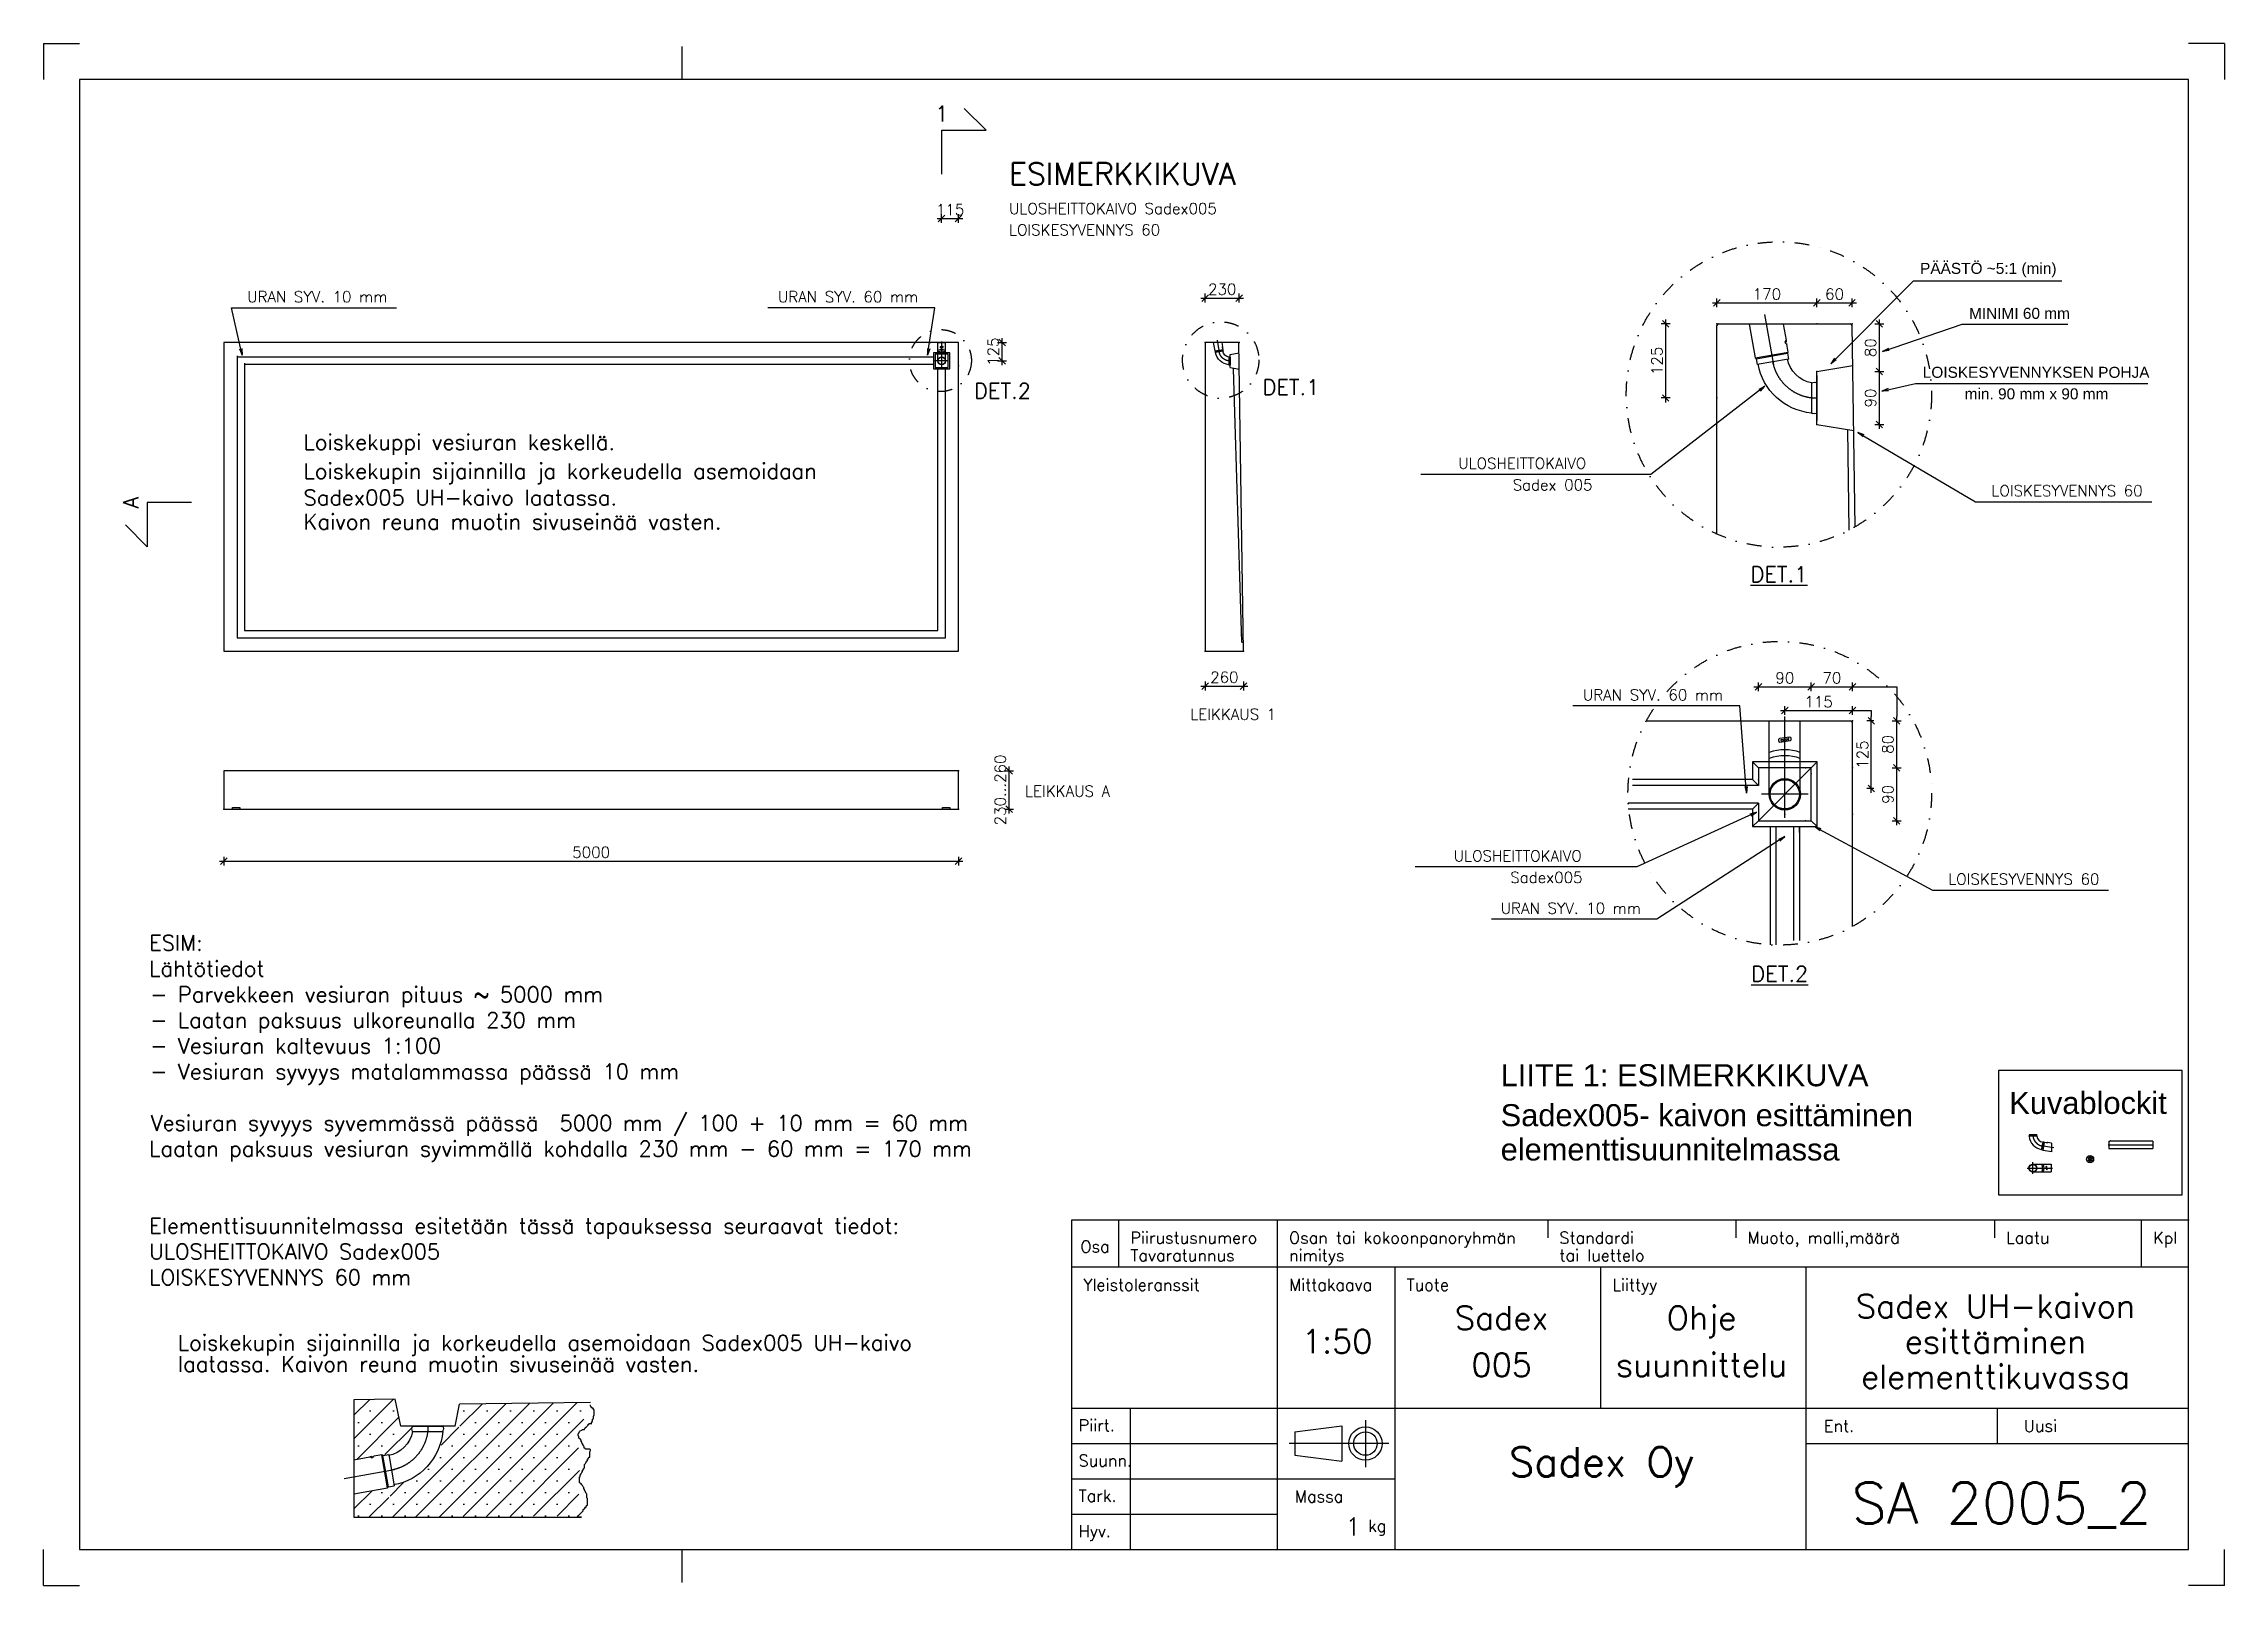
# Model space of a CAD drawing. Header units: millimetres. Extents: x 5 to 14845, y 5 to 10495.
import ezdxf
from ezdxf.enums import TextEntityAlignment as Align

# ---------------------------------------------------------------- set-up
doc = ezdxf.new("R2010")
doc.units = ezdxf.units.MM
doc.header["$LTSCALE"] = 50
doc.linetypes.add('DASHDOT', pattern=[25.4, 12.7, -6.35, 0, -6.35])
doc.linetypes.add('PKEL', pattern=[5, 2, -1.5, 0, -1.5])
for name, color, linetype in [('A2MERKINNAT_ALA', 7, 'Continuous'), ('K_ARKKI', 1, 'Continuous'), ('K_KESKIVIIVA', 7, 'Continuous'), ('OSANUMPALLOT', 7, 'Continuous'), ('OSASUURENNOS_KEHYS', 7, 'Continuous'), ('OSASUURENNOS_TEKSTI', 7, 'Continuous'), ('R8MERKINNAT', 7, 'Continuous')]:
    doc.layers.add(name, color=color, linetype=linetype)
doc.styles.add('arial', font='arial.ttf', dxfattribs={"width": 0.8})
doc.styles.add('MODERN', font='ROMANS')
doc.styles.get("Standard").update_dxf_attribs({"font": 'ROMANS'})
doc.dimstyles.new('OSAMITAT_HOUSE_30', dxfattribs={"dimscale": 30, "dimtxt": 2.5, "dimasz": 1.5, "dimexe": 1, "dimexo": 0, "dimgap": 0.75, "dimtad": 1, "dimdec": 0, "dimdsep": 46, "dimtxsty": 'Standard', "dimblk": 'OBLIQUE', "dimcen": 0.09, "dimdle": 1, "dimazin": 2, "dimtfac": 1, "dimtdec": 3, "dimtmove": 1, "dimatfit": 3, "dimldrblk": 'OPEN', "dimfxl": 0, "dimtolj": 1, "dimarcsym": 0})
pattern_1 = [(45, (0, 0), (-79.5495, 79.5495), []), (45, (79.55, 0), (-79.5495, 79.5495), [0, -112.5])]

# ---------------------------------------------------------------- blocks, each defined once
blk = doc.blocks.new('ALMERK')
at = {"linetype": 'Continuous', "lineweight": -3}
for p, q in [((-10, 10), (-5.05, 14.95)), ((0, 10), (-10, 10)), ((0, 0), (0, 10))]:
    blk.add_line(p, q, dxfattribs=at)
at = {"lineweight": -3}
blk.add_attdef('MERKINTÄ', text='', height=3.5, dxfattribs=at).set_placement((0, 12), align=Align.CENTER)
blk = doc.blocks.new('_OBLIQUE')
at = {"color": 0, "linetype": 'ByBlock', "lineweight": -2}
blk.add_line((-0.5, -0.5), (0.5, 0.5), dxfattribs=at)
blk = doc.blocks.new('*D22')
at = {"color": 0, "linetype": 'Continuous', "lineweight": -2}
for p, q in [((1201, 4933), (6261, 4933)), ((1231, 4963), (1231, 4903)), ((6231, 4963), (6231, 4903))]:
    blk.add_line(p, q, dxfattribs=at)
for p in [(1231, 5287), (6231, 5287), (6231, 4933)]:
    blk.add_point(p, dxfattribs=at)
at = {"color": 0, "linetype": 'Continuous', "lineweight": -2, "xscale": 45, "yscale": 45, "rotation": 180}
blk.add_blockref('_OBLIQUE', (1231, 4933), dxfattribs=at)
at = {"color": 0, "linetype": 'Continuous', "lineweight": -2, "xscale": 45, "yscale": 45}
blk.add_blockref('_OBLIQUE', (6231, 4933), dxfattribs=at)
at = {"color": 0, "lineweight": -2, "insert": (3731, 4993), "char_height": 75, "attachment_point": 5}
blk.add_mtext('5000', dxfattribs=at)
blk = doc.blocks.new('_OPEN')
at = {"color": 0, "linetype": 'ByBlock', "lineweight": -2}
for p, q in [((-1, 0.17), (0, 0)), ((-1, -0.17), (0, 0)), ((0, 0), (-1, 0))]:
    blk.add_line(p, q, dxfattribs=at)
blk = doc.blocks.new('*D23')
at = {"color": 0, "linetype": 'Continuous', "lineweight": -2}
for p, q in [((6086, 9305), (6261, 9305)), ((6116, 9275), (6116, 9335)), ((6231, 9275), (6231, 9335))]:
    blk.add_line(p, q, dxfattribs=at)
for p in [(6231, 9305), (6116, 8292), (6231, 8302)]:
    blk.add_point(p, dxfattribs=at)
at = {"color": 0, "linetype": 'Continuous', "lineweight": -2, "xscale": 45, "yscale": 45}
blk.add_blockref('_OBLIQUE', (6116, 9305), dxfattribs=at)
at = {"color": 0, "linetype": 'Continuous', "lineweight": -2, "xscale": 45, "yscale": 45, "rotation": 180}
blk.add_blockref('_OBLIQUE', (6231, 9305), dxfattribs=at)
at = {"color": 0, "lineweight": -2, "insert": (6174, 9365), "char_height": 75, "attachment_point": 5}
blk.add_mtext('115', dxfattribs=at)
blk = doc.blocks.new('*D24')
at = {"color": 0, "linetype": 'Continuous', "lineweight": -2}
for p, q in [((6497, 8462), (6557, 8462)), ((6527, 8307), (6527, 8492)), ((6497, 8337), (6557, 8337))]:
    blk.add_line(p, q, dxfattribs=at)
for p in [(6041, 8462), (6527, 8462), (6071, 8337)]:
    blk.add_point(p, dxfattribs=at)
at = {"color": 0, "linetype": 'Continuous', "lineweight": -2, "xscale": 45, "yscale": 45}
for p, rotation in [((6527, 8462), 270), ((6527, 8337), 90)]:
    blk.add_blockref('_OBLIQUE', p, dxfattribs=dict(at, rotation=rotation))
at = {"color": 0, "lineweight": -2, "insert": (6467, 8399), "char_height": 75, "attachment_point": 5, "rotation": 90}
blk.add_mtext('125', dxfattribs=at)
blk = doc.blocks.new('*D9')
at = {"color": 0, "linetype": 'Continuous', "lineweight": -2}
for p, q in [((11391, 8701), (11391, 8761)), ((12072, 8701), (12072, 8761)), ((11361, 8731), (12102, 8731))]:
    blk.add_line(p, q, dxfattribs=at)
for p in [(12072, 8731), (11391, 8588), (12072, 8264)]:
    blk.add_point(p, dxfattribs=at)
at = {"color": 0, "linetype": 'Continuous', "lineweight": -2, "xscale": 45, "yscale": 45, "rotation": 180}
blk.add_blockref('_OBLIQUE', (11391, 8731), dxfattribs=at)
at = {"color": 0, "linetype": 'Continuous', "lineweight": -2, "xscale": 45, "yscale": 45}
blk.add_blockref('_OBLIQUE', (12072, 8731), dxfattribs=at)
at = {"color": 0, "lineweight": -2, "insert": (11732, 8791), "char_height": 75, "attachment_point": 5}
blk.add_mtext('170', dxfattribs=at)
blk = doc.blocks.new('*D10')
at = {"color": 0, "linetype": 'Continuous', "lineweight": -2}
for p, q in [((12072, 8701), (12072, 8761)), ((12311, 8701), (12311, 8761)), ((12042, 8731), (12341, 8731))]:
    blk.add_line(p, q, dxfattribs=at)
for p in [(12311, 8731), (12311, 8588), (12072, 8264)]:
    blk.add_point(p, dxfattribs=at)
at = {"color": 0, "linetype": 'Continuous', "lineweight": -2, "xscale": 45, "yscale": 45}
blk.add_blockref('_OBLIQUE', (12072, 8731), dxfattribs=at)
at = {"color": 0, "linetype": 'Continuous', "lineweight": -2, "xscale": 45, "yscale": 45, "rotation": 180}
blk.add_blockref('_OBLIQUE', (12311, 8731), dxfattribs=at)
at = {"color": 0, "lineweight": -2, "insert": (12192, 8791), "char_height": 75, "attachment_point": 5}
blk.add_mtext('60', dxfattribs=at)
blk = doc.blocks.new('*D11')
at = {"color": 0, "linetype": 'Continuous', "lineweight": -2}
for p, q in [((12467, 8264), (12527, 8264)), ((12497, 7874), (12497, 8294)), ((12467, 7904), (12527, 7904))]:
    blk.add_line(p, q, dxfattribs=at)
for p in [(12072, 8264), (12497, 8264), (12072, 7904)]:
    blk.add_point(p, dxfattribs=at)
at = {"color": 0, "linetype": 'Continuous', "lineweight": -2, "xscale": 45, "yscale": 45}
for p, rotation in [((12497, 8264), 90), ((12497, 7904), 270)]:
    blk.add_blockref('_OBLIQUE', p, dxfattribs=dict(at, rotation=rotation))
at = {"color": 0, "lineweight": -2, "insert": (12437, 8084), "char_height": 75, "attachment_point": 5, "rotation": 90}
blk.add_mtext('90', dxfattribs=at)
blk = doc.blocks.new('*D12')
at = {"color": 0, "linetype": 'Continuous', "lineweight": -2}
for p, q in [((12497, 8234), (12497, 8618)), ((12467, 8588), (12527, 8588)), ((12467, 8264), (12527, 8264))]:
    blk.add_line(p, q, dxfattribs=at)
for p in [(12071, 8588), (12497, 8588), (12072, 8264)]:
    blk.add_point(p, dxfattribs=at)
at = {"color": 0, "linetype": 'Continuous', "lineweight": -2, "xscale": 45, "yscale": 45}
for p, rotation in [((12497, 8588), 90), ((12497, 8264), 270)]:
    blk.add_blockref('_OBLIQUE', p, dxfattribs=dict(at, rotation=rotation))
at = {"color": 0, "lineweight": -2, "insert": (12437, 8426), "char_height": 75, "attachment_point": 5, "rotation": 90}
blk.add_mtext('80', dxfattribs=at)
blk = doc.blocks.new('*D13')
at = {"color": 0, "linetype": 'Continuous', "lineweight": -2}
for p, q in [((11043, 8054), (11043, 8618)), ((11073, 8588), (11013, 8588)), ((11073, 8084), (11013, 8084))]:
    blk.add_line(p, q, dxfattribs=at)
for p in [(11043, 8588), (11391, 8588), (11392, 8084)]:
    blk.add_point(p, dxfattribs=at)
at = {"color": 0, "linetype": 'Continuous', "lineweight": -2, "xscale": 45, "yscale": 45}
for p, rotation in [((11043, 8588), 90), ((11043, 8084), 270)]:
    blk.add_blockref('_OBLIQUE', p, dxfattribs=dict(at, rotation=rotation))
at = {"color": 0, "lineweight": -2, "insert": (10983, 8336), "char_height": 75, "attachment_point": 5, "rotation": 90}
blk.add_mtext('125', dxfattribs=at)
blk = doc.blocks.new('*D25')
at = {"color": 0, "linetype": 'Continuous', "lineweight": -2}
for p, q in [((6545, 5547), (6605, 5547)), ((6575, 5257), (6575, 5577)), ((6545, 5287), (6605, 5287))]:
    blk.add_line(p, q, dxfattribs=at)
for p in [(6231, 5547), (6575, 5547), (6231, 5287)]:
    blk.add_point(p, dxfattribs=at)
at = {"color": 0, "linetype": 'Continuous', "lineweight": -2, "xscale": 45, "yscale": 45}
for p, rotation in [((6575, 5547), 270), ((6575, 5287), 90)]:
    blk.add_blockref('_OBLIQUE', p, dxfattribs=dict(at, rotation=rotation))
at = {"color": 0, "lineweight": -2, "insert": (6515, 5417), "char_height": 75, "attachment_point": 5, "rotation": 90}
blk.add_mtext('230...260', dxfattribs=at)
blk = doc.blocks.new('*D14')
at = {"color": 0, "linetype": 'Continuous', "lineweight": -2}
for p, q in [((11824, 5957), (12344, 5957)), ((11854, 5927), (11854, 5987)), ((12314, 5927), (12314, 5987))]:
    blk.add_line(p, q, dxfattribs=at)
for p in [(12314, 5957), (11854, 5253), (12314, 5253)]:
    blk.add_point(p, dxfattribs=at)
at = {"color": 0, "linetype": 'Continuous', "lineweight": -2, "xscale": 45, "yscale": 45, "rotation": 180}
blk.add_blockref('_OBLIQUE', (11854, 5957), dxfattribs=at)
at = {"color": 0, "linetype": 'Continuous', "lineweight": -2, "xscale": 45, "yscale": 45}
blk.add_blockref('_OBLIQUE', (12314, 5957), dxfattribs=at)
at = {"color": 0, "lineweight": -2, "insert": (12084, 6017), "char_height": 75, "attachment_point": 5}
blk.add_mtext('115', dxfattribs=at)
blk = doc.blocks.new('*D21')
at = {"color": 0, "linetype": 'Continuous', "lineweight": -2}
for p, q in [((11644, 6119), (12064, 6119)), ((11674, 6089), (11674, 6149)), ((12034, 6089), (12034, 6149))]:
    blk.add_line(p, q, dxfattribs=at)
for p in [(12034, 6119), (12034, 5527), (11674, 5487)]:
    blk.add_point(p, dxfattribs=at)
at = {"color": 0, "linetype": 'Continuous', "lineweight": -2, "xscale": 45, "yscale": 45, "rotation": 180}
blk.add_blockref('_OBLIQUE', (11674, 6119), dxfattribs=at)
at = {"color": 0, "linetype": 'Continuous', "lineweight": -2, "xscale": 45, "yscale": 45}
blk.add_blockref('_OBLIQUE', (12034, 6119), dxfattribs=at)
at = {"color": 0, "lineweight": -2, "insert": (11854, 6179), "char_height": 75, "attachment_point": 5}
blk.add_mtext('90', dxfattribs=at)
blk = doc.blocks.new('*D15')
at = {"color": 0, "linetype": 'Continuous', "lineweight": -2}
for p, q in [((12004, 6119), (12344, 6119)), ((12034, 6089), (12034, 6149)), ((12314, 6089), (12314, 6149))]:
    blk.add_line(p, q, dxfattribs=at)
for p in [(12314, 6119), (12034, 5527), (12314, 5567)]:
    blk.add_point(p, dxfattribs=at)
at = {"color": 0, "linetype": 'Continuous', "lineweight": -2, "xscale": 45, "yscale": 45, "rotation": 180}
blk.add_blockref('_OBLIQUE', (12034, 6119), dxfattribs=at)
at = {"color": 0, "linetype": 'Continuous', "lineweight": -2, "xscale": 45, "yscale": 45}
blk.add_blockref('_OBLIQUE', (12314, 6119), dxfattribs=at)
at = {"color": 0, "lineweight": -2, "insert": (12174, 6179), "char_height": 75, "attachment_point": 5}
blk.add_mtext('70', dxfattribs=at)
blk = doc.blocks.new('*D16')
at = {"color": 0, "linetype": 'Continuous', "lineweight": -2}
for p, q in [((12585, 5567), (12645, 5567)), ((12615, 5177), (12615, 5597)), ((12585, 5207), (12645, 5207))]:
    blk.add_line(p, q, dxfattribs=at)
for p in [(11994, 5567), (12615, 5567), (11994, 5207)]:
    blk.add_point(p, dxfattribs=at)
at = {"color": 0, "linetype": 'Continuous', "lineweight": -2, "xscale": 45, "yscale": 45}
for p, rotation in [((12615, 5567), 90), ((12615, 5207), 270)]:
    blk.add_blockref('_OBLIQUE', p, dxfattribs=dict(at, rotation=rotation))
at = {"color": 0, "lineweight": -2, "insert": (12555, 5387), "char_height": 75, "attachment_point": 5, "rotation": 90}
blk.add_mtext('90', dxfattribs=at)
blk = doc.blocks.new('*D17')
at = {"color": 0, "linetype": 'Continuous', "lineweight": -2}
for p, q in [((12585, 5887), (12645, 5887)), ((12615, 5537), (12615, 5917)), ((12585, 5567), (12645, 5567))]:
    blk.add_line(p, q, dxfattribs=at)
for p in [(12314, 5887), (12615, 5887), (11994, 5567)]:
    blk.add_point(p, dxfattribs=at)
at = {"color": 0, "linetype": 'Continuous', "lineweight": -2, "xscale": 45, "yscale": 45}
for p, rotation in [((12615, 5887), 90), ((12615, 5567), 270)]:
    blk.add_blockref('_OBLIQUE', p, dxfattribs=dict(at, rotation=rotation))
at = {"color": 0, "lineweight": -2, "insert": (12555, 5727), "char_height": 75, "attachment_point": 5, "rotation": 90}
blk.add_mtext('80', dxfattribs=at)
blk = doc.blocks.new('OTSIKKO')
at = {"color": 7, "linetype": 'Continuous', "lineweight": -3}
for p, q in [((0, 56), (-190, 56)), ((-190, 56), (-190, 0)), ((-182, 56), (-182, 48)), ((-155, 56), (-155, 0)), ((-109, 56), (-109, 53)), ((-77, 56), (-77, 53)), ((-33, 56), (-33, 53)), ((-8, 48), (-8, 56)), ((0, 0), (0, 56)), ((0, 48), (-190, 48)), ((-135, 48), (-135, 0)), ((-100, 48), (-100, 24)), ((-65, 0), (-65, 48)), ((-190, 24), (0, 24)), ((-180, 24), (-180, 0)), ((-32.5, 18), (-32.5, 24)), ((-152, 20), (-144, 21)), ((-152, 20), (-152, 20)), ((-152, 20), (-152, 16)), ((-144, 21), (-144, 15)), ((-190, 18), (-155, 18)), ((-152, 16), (-144, 15)), ((-65, 18), (0, 18)), ((-190, 12), (-135, 12)), ((-190, 6), (-155, 6)), ((-190, 0), (0, 0)), ((-32.5, 0), (-32.5, 0))]:
    blk.add_line(p, q, dxfattribs=at)
at = {"color": 7, "linetype": 'DASHDOT', "lineweight": -3}
for p, q in [((-140, 22), (-140, 14)), ((-136, 18), (-153, 18))]:
    blk.add_line(p, q, dxfattribs=at)
at = {"color": 7, "linetype": 'Continuous', "lineweight": -3}
for radius in [2.83, 2]:
    blk.add_circle((-140, 18), radius, dxfattribs=at)
for p in [(0, 56), (0, 56), (0, 56), (-190, 0)]:
    blk.add_point(p, dxfattribs=at)
at = {"color": 7, "lineweight": -3}
for s, p in [('Osa', (-186, 50.5)), ('kg', (-138, 3))]:
    blk.add_text(s, height=2, dxfattribs=at).set_placement(p, align=Align.CENTER)
for s, p in [('Piirustusnumero', (-180, 52)), ('Osan tai kokoonpanoryhmän', (-153, 52)), ('Standardi', (-107, 52)), ('Muoto, malli,määrä', (-75, 52)), ('Laatu', (-31, 52)), ('Kpl', (-6, 52)), ('Tavaratunnus', (-180, 49)), ('nimitys', (-153, 49)), ('tai luettelo', (-107, 49)), ('Yleistoleranssit', (-188, 44)), ('Mittakaava', (-153, 44)), ('Tuote', (-133, 44)), ('Liittyy', (-98, 44)), ('Piirt.', (-188.8, 20.1)), ('Ent.', (-62, 20)), ('Uusi', (-28, 20)), ('Suunn.', (-188.8, 14.1)), ('Tark.', (-188.8, 8.1)), ('Massa', (-152, 8)), ('Hyv.', (-188.8, 2.1))]:
    blk.add_text(s, height=2, dxfattribs=at).set_placement(p)
at = {"color": 1, "lineweight": -3, "flags": 8}
for tag, height, p in [('TOLER1', 4, (-172.81, 37.38)), ('TUOTE1', 4, (-116.81, 37.38)), ('LIITTYY1', 4, (-82.81, 37.38)), ('NIMITYS1', 4, (-32.81, 39.38)), ('MITTAK', 4, (-144.81, 33.38)), ('NIMITYS2', 4, (-32.81, 33.38)), ('TOLER2', 4, (-172.81, 29.38)), ('TUOTE2', 4, (-116.81, 29.38)), ('LIITTYY2', 4, (-82.81, 29.38)), ('NIMITYS3', 4, (-32.81, 27.38)), ('YRITYS1', 5, (-99.81, 12.38)), ('PIIRNO.', 7, (-31.81, 4.38)), ('YRITYS2', 5, (-99.81, 5.38))]:
    blk.add_attdef(tag, text='', height=height, dxfattribs=at).set_placement(p, align=Align.CENTER)
at = {"color": 7, "lineweight": -3, "flags": 8}
for tag, p in [('PIIRTÄJÄ', (-168.81, 19.38)), ('SUUNNITTELIJA', (-168.81, 13.38))]:
    blk.add_attdef(tag, text='', height=2, dxfattribs=at).set_placement(p, align=Align.CENTER)
at = {"color": 1, "lineweight": -3, "flags": 8}
blk.add_attdef('MASSA', text='', height=3, dxfattribs=at).set_placement((-140.81, 2.38), align=Align.RIGHT)
blk = doc.blocks.new('*S5')
at = {"color": 7, "linetype": 'Continuous', "lineweight": -3}
for p, q in [((5, 10495), (5, 10250)), ((5, 10495), (250, 10495)), ((4350, 10250), (4350, 10475)), ((14845, 10495), (14600, 10495)), ((14845, 10495), (14845, 10250)), ((5, 5), (5, 250)), ((4350, 25), (4350, 250)), ((14845, 5), (14845, 250)), ((5, 5), (250, 5)), ((14845, 5), (14600, 5))]:
    blk.add_line(p, q, dxfattribs=at)
at = {"color": 0, "linetype": 'Continuous', "lineweight": -3}
blk.add_lwpolyline([(250, 250), (14600, 250), (14600, 10250), (250, 10250)], close=True, dxfattribs=at)
blk = doc.blocks.new('Sadex005 top')
at = {"color": 8, "linetype": 'Continuous', "lineweight": -3}
for p, q in [((88.8, 8.3), (91.5, -9.2)), ((97.4, -8.3), (94.8, 9.2))]:
    blk.add_line(p, q, dxfattribs=at)
for centre, start, end in [((92, 7.7), 27.6881, 169.4141), ((94.3, -7.7), 207.6881, 349.4141)]:
    blk.add_arc(centre, 3.18, start, end, dxfattribs=at)
at = {"layer": 'K_KESKIVIIVA', "color": 7, "linetype": 'DASHDOT', "lineweight": -3}
for p, q in [((0, -39.9), (0, 39.9)), ((-39.9, 0), (132.6, 0))]:
    blk.add_line(p, q, dxfattribs=at)
at = {"layer": 'OSANUMPALLOT', "color": 1, "linetype": 'Continuous', "lineweight": -3}
for p, q in [((0, 26.4), (125, 26.4)), ((91.2, 5.8), (93, -6.1)), ((91.9, 6.8), (92.3, 6.8)), ((93.2, 6.1), (95, -5.8)), ((125, 26.4), (125, -26.4)), ((0, -26.4), (125, -26.4)), ((94, -6.8), (94.3, -6.8))]:
    blk.add_line(p, q, dxfattribs=at)
for radius in [26.7, 26.4, 26.4, 24.9]:
    blk.add_circle((0, 0), radius, dxfattribs=at)
for centre, radius, start, end in [((-10.8, 0), 76.5, 339.8123, 20.1877), ((-0.7, 0), 76.5, 339.8123, 20.1877), ((92, 6), 0.8, 98.5511, 188.5511), ((92.4, 6), 0.8, 8.5511, 98.5511), ((93.8, -6), 0.8, 188.5511, 278.5511), ((94.2, -6), 0.8, 278.5511, 8.5511)]:
    blk.add_arc(centre, radius, start, end, dxfattribs=at)
blk = doc.blocks.new('sihti005')
at = {"color": 1, "linetype": 'Continuous', "lineweight": -3}
for centre, radius in [((0, 0), 24.5), ((-11, 6), 4), ((0, 13), 4), ((0, 0), 4), ((11, 6), 4), ((-11, -7), 4), ((0, -13), 4), ((11, -7), 4)]:
    blk.add_circle(centre, radius, dxfattribs=at)
blk = doc.blocks.new('putki005')
at = {"color": 1, "linetype": 'Continuous', "lineweight": -3}
for p, q in [((0, 0), (6, 0)), ((0, 0), (0, -51)), ((9, 1), (6, 0)), ((10, 1), (9, 1)), ((10, 1), (13, 0)), ((300, 0), (13, 0)), ((300, 0), (300, -51)), ((0, -51), (300, -51))]:
    blk.add_line(p, q, dxfattribs=at)
at = {"layer": 'K_KESKIVIIVA', "color": 7, "linetype": 'DASHDOT', "lineweight": -3}
blk.add_line((-4, -25), (304, -25), dxfattribs=at)
blk = doc.blocks.new('*D19')
at = {"color": 0, "linetype": 'Continuous', "lineweight": -2}
for p, q in [((7880, 6124), (8200, 6124)), ((7910, 6154), (7910, 6094)), ((8170, 6154), (8170, 6094))]:
    blk.add_line(p, q, dxfattribs=at)
for p in [(7910, 6362), (8170, 6362), (8170, 6124)]:
    blk.add_point(p, dxfattribs=at)
at = {"color": 0, "linetype": 'Continuous', "lineweight": -2, "xscale": 45, "yscale": 45}
blk.add_blockref('_OBLIQUE', (7910, 6124), dxfattribs=at)
at = {"color": 0, "linetype": 'Continuous', "lineweight": -2, "xscale": 45, "yscale": 45, "rotation": 180}
blk.add_blockref('_OBLIQUE', (8170, 6124), dxfattribs=at)
at = {"color": 0, "lineweight": -2, "insert": (8040, 6184), "char_height": 75, "attachment_point": 5}
blk.add_mtext('260', dxfattribs=at)
blk = doc.blocks.new('*D20')
at = {"color": 0, "linetype": 'Continuous', "lineweight": -2}
for p, q in [((7880, 8764), (8170, 8764)), ((7910, 8734), (7910, 8794)), ((8140, 8734), (8140, 8794))]:
    blk.add_line(p, q, dxfattribs=at)
for p in [(8140, 8764), (7910, 8462), (8140, 8462)]:
    blk.add_point(p, dxfattribs=at)
at = {"color": 0, "linetype": 'Continuous', "lineweight": -2, "xscale": 45, "yscale": 45}
blk.add_blockref('_OBLIQUE', (7910, 8764), dxfattribs=at)
at = {"color": 0, "linetype": 'Continuous', "lineweight": -2, "xscale": 45, "yscale": 45, "rotation": 180}
blk.add_blockref('_OBLIQUE', (8140, 8764), dxfattribs=at)
at = {"color": 0, "lineweight": -2, "insert": (8025, 8824), "char_height": 75, "attachment_point": 5}
blk.add_mtext('230', dxfattribs=at)
blk = doc.blocks.new('sadex005 sivu')
at = {"layer": 'K_ARKKI', "color": 1, "linetype": 'Continuous', "lineweight": -3}
for p, q in [((-26.4, 0), (-26.5, -2)), ((26.4, 0), (-26.4, 0)), ((26.4, 0), (26.5, -2)), ((-25.6, -9), (-26.5, -7)), ((25.6, -9), (26.5, -7)), ((66.1, -48.2), (56.7, -101.4)), ((76.2, -50), (66.1, -48.2)), ((76.2, -50), (78, -48.8)), ((78, -48.8), (91.5, -51.2)), ((93.3, -53.2), (92.2, -51.6)), ((93.9, -53.3), (95.5, -52.2)), ((95.1, -53.8), (94, -53.6)), ((95.9, -53.7), (97.5, -52.5)), ((96.3, -52), (98.2, -52.4)), ((125.5, -57.2), (98.2, -52.4)), ((125.5, -57.2), (125.4, -115)), ((66.8, -103.2), (56.7, -101.4)), ((66.8, -103.2), (68.1, -104.9)), ((125.4, -115), (68.1, -104.9))]:
    blk.add_line(p, q, dxfattribs=at)
at = {"layer": 'K_ARKKI', "color": 8, "linetype": 'Continuous', "lineweight": -3}
for p, q in [((25.6, -9), (-25.6, -9)), ((66.8, -103.2), (76.2, -50)), ((68.1, -104.9), (78, -48.8))]:
    blk.add_line(p, q, dxfattribs=at)
at = {"layer": 'K_ARKKI', "color": 1, "linetype": 'Continuous', "lineweight": -3}
for centre, radius, start, end in [((-11, -4.5), 15.7, 170.8522, 189.1478), ((75.6, 0), 101.6, 185.0821, 260.0241), ((75.6, 0), 50.8, 190.2047, 260.0482), ((11, -4.5), 15.7, 350.8522, 9.1478), ((91.3, -52.2), 1, 35, 80), ((94.1, -52.7), 1, 215, 260), ((93.3, -52.5), 1, 284.4698, 305), ((95.3, -52.9), 1, 260, 305), ((96.1, -53), 1, 80, 125), ((98.1, -53.4), 1, 80, 125)]:
    blk.add_arc(centre, radius, start, end, dxfattribs=at)
at = {"layer": 'K_KESKIVIIVA', "color": 7, "linetype": 'DASHDOT', "lineweight": -3}
blk.add_line((142.1, -89), (56.2, -73.9), dxfattribs=at)
blk.add_arc((75.6, 0), 76.2, 180, 260.0321, dxfattribs=at)

msp = doc.modelspace()

# ---------------------------------------------------------------- hatches: boundary and pattern name
at = {"lineweight": -3}
h = msp.add_hatch(dxfattribs=at)
h.set_pattern_fill('BETONI', color=9, scale=300, style=0, pattern_type=2)
h.set_pattern_definition(pattern_1)
h.paths.add_polyline_path([(2116.7, 860), (2116.7, 1268.3), (2396.9, 1271.7), (2436.7, 1088.7), (2512.9, 1088.7), (2505.4, 1025), (2485.1, 982.4), (2453, 943.8), (2411, 913.9), (2356.9, 897), (2304, 895.3), (2116.9, 861)])
h = msp.add_hatch(dxfattribs=at)
h.set_pattern_fill('BETONI', color=9, scale=300, style=0, pattern_type=2)
h.set_pattern_definition(pattern_1)
h.paths.add_polyline_path([(2724.4, 1080.7), (2836.7, 1080.7), (2865.3, 1237.2), (3726.3, 1249.5), (3642.4, 1036.4), (3652.2, 739.4), (3642.4, 477.1), (2116.7, 468.3), (2116.8, 628.5), (2347.1, 667.4), (2347.1, 603.2), (2362.3, 603.2), (2362.3, 669.7), (2511.3, 725.7), (2606.6, 789.4), (2669.4, 875.6), (2717.3, 975.9), (2726, 1081.9)])

# ---------------------------------------------------------------- linework, layer by layer
at = {"color": 1, "linetype": 'Continuous', "lineweight": -3}
for p, q in [((12072.2, 7930), (12072.2, 8238)), ((12072.2, 8238), (12072.2, 7930)), ((12072.2, 7930), (12072.2, 7938.8))]:
    msp.add_line(p, q, dxfattribs=at)
at = {"color": 7, "linetype": 'Continuous', "lineweight": -3}
msp.add_line((11673.7, 5207.3), (12033.7, 5567.3), dxfattribs=at)
msp.add_lwpolyline([(13307.5, 2661.6), (14558.5, 2661.6), (14558.5, 3507.5), (13307.5, 3507.5)], close=True, dxfattribs=at)
at = {"linetype": 'Continuous', "lineweight": -3}
msp.add_lwpolyline([(3662.3, 468.3), (3659.8, 468.3), (3664.8, 468.3), (3637.4, 472), (3642.4, 477.1), (3657.2, 491.9), (3676.9, 511.7), (3676.9, 521.6), (3686.8, 526.5), (3691.8, 536.4), (3696.7, 536.4), (3696.7, 541.3), (3696.7, 546.3), (3701.6, 546.3), (3701.6, 551.2), (3706.6, 551.2), (3706.6, 556.3), (3706.6, 561.1), (3706.6, 566.2), (3706.6, 571.1), (3706.6, 576.1), (3706.6, 585.9), (3706.6, 590.9), (3706.6, 595.8), (3701.6, 600.8), (3701.6, 610.7), (3701.6, 620.6), (3701.6, 625.5), (3696.7, 630.6), (3686.8, 655.3), (3686.8, 660.2), (3681.9, 660.2), (3681.9, 665.2), (3681.9, 670.1), (3676.9, 675.1), (3672, 684.9), (3667.1, 689.9), (3662.1, 694.8), (3657.2, 699.8), (3652.2, 704.7), (3652.2, 714.6), (3652.2, 719.7), (3652.2, 729.4), (3652.2, 734.5), (3652.2, 744.4), (3657.2, 744.4), (3657.2, 754.3), (3662.1, 764.2), (3667.1, 774.1), (3672, 779), (3672, 788.9), (3676.9, 788.9), (3676.9, 798.9), (3681.9, 798.9), (3686.8, 808.8), (3686.8, 818.7), (3686.8, 828.4), (3691.8, 833.5), (3696.7, 843.4), (3696.7, 848.3), (3701.6, 848.3), (3701.6, 853.3), (3706.6, 853.3), (3706.6, 863.2), (3711.5, 863.2), (3711.5, 868.1), (3716.5, 878), (3721.4, 878), (3721.4, 882.9), (3721.4, 888), (3721.4, 897.9), (3721.4, 912.7), (3726.3, 922.6), (3726.3, 927.5), (3721.4, 932.5), (3716.5, 932.5), (3711.5, 932.5), (3706.6, 932.5), (3701.6, 932.5), (3696.7, 932.5), (3691.8, 932.5), (3691.8, 937.4), (3686.8, 937.4), (3681.9, 952.3), (3676.9, 957.2), (3676.9, 962.3), (3672, 967.1), (3667.1, 972.2), (3667.1, 977.1), (3667.1, 981.9), (3662.1, 981.9), (3662.1, 991.9), (3657.2, 1001.8), (3647.3, 1006.8), (3647.3, 1016.7), (3642.4, 1026.5), (3642.4, 1031.5), (3642.4, 1036.4), (3647.3, 1041.4), (3652.2, 1051.4), (3657.2, 1056.2), (3667.1, 1061.3), (3672, 1066.2), (3676.9, 1066.2), (3681.9, 1066.2), (3686.8, 1066.2), (3686.8, 1071), (3691.8, 1076.1), (3691.8, 1081), (3696.7, 1081), (3701.6, 1086), (3706.6, 1090.9), (3711.5, 1095.9), (3711.5, 1100.8), (3716.5, 1100.8), (3716.5, 1105.8), (3721.4, 1105.8), (3726.3, 1105.8), (3731.3, 1105.8), (3731.3, 1100.8), (3731.2, 1105), (3731.2, 1109.9), (3736.1, 1109.9), (3736.1, 1115), (3736.1, 1119.8), (3741.1, 1119.8), (3741.1, 1124.9), (3741.1, 1129.8), (3741.1, 1134.8), (3746, 1139.7), (3746, 1144.7), (3746, 1149.6), (3746, 1154.5), (3751, 1164.4), (3751, 1169.4), (3751, 1174.3), (3751, 1179.3), (3751, 1184.2), (3751, 1189.3), (3751, 1194.1), (3751, 1199.2), (3746, 1199.2), (3746, 1204.1), (3746, 1208.9), (3741.1, 1208.9), (3741.1, 1214), (3736.1, 1214), (3731.2, 1218.9), (3726.3, 1223.9), (3726.3, 1228.8), (3721.3, 1228.8)], dxfattribs=at)
at = {"layer": 'OSASUURENNOS_KEHYS', "color": 7, "linetype": 'PKEL', "lineweight": -3}
for centre, radius in [((11813.7, 8107.6), 1038.7), ((6107.6, 8338.4), 210.9), ((8014.9, 8342.5), 259.7), ((11819.4, 5394.6), 1032.9)]:
    msp.add_circle(centre, radius, dxfattribs=at)
at = {"layer": 'R8MERKINNAT', "linetype": 'Continuous', "lineweight": -3}
for p, q in [((11392.2, 7158.3), (11391.4, 8576.1)), ((11403.4, 8588.1), (12299.6, 8588.1)), ((12331.8, 7207.4), (12311.6, 8576.3)), ((1321.2, 8371.6), (1321.2, 6451.6)), ((6061.2, 8361.6), (1321.2, 8361.6)), ((1371.2, 8321.6), (1371.2, 6501.6)), ((6061.2, 8311.6), (1371.2, 8311.6)), ((8079.5, 8380.6), (8140.5, 8390.6)), ((8079.5, 8290.6), (8079.5, 8380.6)), ((6091.2, 6501.6), (6091.2, 8281.6)), ((6141.2, 6451.6), (6141.2, 8281.6)), ((8079.5, 8290.6), (8142.2, 8280.1)), ((8158.7, 6421.6), (8101.9, 8281.8)), ((12072.2, 8264), (12316.7, 8304)), ((12072.2, 7904), (12072.2, 8264)), ((12072.2, 7904), (12323.1, 7861.9)), ((12292.1, 7185.7), (12282.4, 7868.7)), ((1321.2, 6451.6), (6141.2, 6451.6)), ((1371.2, 6501.6), (6091.2, 6501.6)), ((8157.9, 6471.6), (8167.9, 6471.6)), ((8158.7, 6421.6), (8168.7, 6421.6)), ((12343.7, 6118.8), (12615.5, 6118.8)), ((12615.5, 6118.8), (12615.5, 5917.3)), ((12343.7, 5957), (12442.4, 5957)), ((12442.4, 5957), (12442.4, 5917.3)), ((10911.6, 5887.3), (12301.7, 5887.3)), ((12313.7, 4487.6), (12313.7, 5875.3)), ((12073.7, 5607.3), (11633.7, 5607.3)), ((12073.7, 5607.3), (11633.7, 5607.3)), ((11673.7, 5567.3), (11633.7, 5607.3)), ((11633.7, 5607.3), (11633.7, 5487.3)), ((12033.7, 5567.3), (11673.7, 5567.3)), ((11673.7, 5567.3), (11673.7, 5447.3)), ((12033.7, 5567.3), (12073.7, 5607.3)), ((12033.7, 5207.3), (12033.7, 5567.3)), ((12073.7, 5167.3), (12073.7, 5607.3)), ((11633.7, 5487.3), (10817.9, 5487.3)), ((11673.7, 5447.3), (10817.9, 5447.3)), ((11633.7, 5487.3), (11673.7, 5447.3)), ((1291.2, 5286.5), (1291.2, 5296.5)), ((1291.2, 5296.5), (1341.2, 5296.5)), ((1341.2, 5296.5), (1341.2, 5286.5)), ((6121.2, 5286.5), (6121.2, 5296.5)), ((6121.2, 5296.5), (6171.2, 5296.5)), ((6171.2, 5296.5), (6171.2, 5286.5)), ((11673.7, 5327.3), (10787.9, 5327.3)), ((11633.7, 5287.3), (10787.9, 5287.3)), ((11633.7, 5287.3), (11673.7, 5327.3)), ((11633.7, 5287.3), (11633.7, 5167.3)), ((11673.7, 5207.3), (11633.7, 5167.3)), ((11673.7, 5327.3), (11673.7, 5207.3)), ((11673.7, 5207.3), (12033.7, 5207.3)), ((12033.7, 5207.3), (12073.7, 5167.3)), ((11633.7, 5167.3), (12073.7, 5167.3)), ((11633.7, 5167.3), (11753.7, 5167.3)), ((11753.7, 5167.3), (11753.7, 4363.1)), ((11793.7, 5167.3), (11793.7, 4363.1)), ((11793.7, 5167.3), (11913.7, 5167.3)), ((11913.7, 5167.3), (11913.7, 4393.5)), ((11953.7, 5167.3), (11953.7, 4393.5)), ((11953.7, 5127.3), (11953.7, 5167.3)), ((2436.7, 1088.7), (2396.9, 1271.7)), ((2806.7, 1088.7), (2835.4, 1237.8)), ((3726.3, 1249.5), (2835.3, 1237.2)), ((2806.7, 1088.7), (2436.7, 1088.7))]:
    msp.add_line(p, q, dxfattribs=at)
at = {"layer": 'R8MERKINNAT', "linetype": 'Continuous', "lineweight": -3, "flags": 128}
for points in [[(1231.2, 6361.6), (6231.2, 6361.6), (6231.2, 8461.6), (1231.2, 8461.6)], [(7909.5, 6361.6), (8169.5, 6361.6), (8139.5, 8461.6), (7909.5, 8461.6)], [(6061.2, 8281.6), (6171.2, 8281.6), (6171.2, 8391.6), (6061.2, 8391.6)], [(6071.2, 8291.6), (6161.2, 8291.6), (6161.2, 8381.6), (6071.2, 8381.6)], [(1231.2, 5286.5), (6231.2, 5286.5), (6231.2, 5546.5), (1231.2, 5546.5)]]:
    msp.add_lwpolyline(points, close=True, dxfattribs=at)
at = {"layer": 'R8MERKINNAT', "linetype": 'Continuous', "lineweight": -3}
msp.add_lwpolyline([(2396.9, 1271.7), (2116.7, 1268.3), (2116.7, 468.3), (3662.3, 468.3)], dxfattribs=at)
for centre, start, end in [((11403.4, 8576.1), 90, 180), ((12299.6, 8576.1), 0.81846, 90), ((12301.7, 5875.3), 0, 90)]:
    msp.add_arc(centre, 12, start, end, dxfattribs=at)

# ---------------------------------------------------------------- block references
at = {"layer": 'K_ARKKI', "color": 3, "linetype": 'Continuous', "lineweight": -3}
msp.add_blockref('*S5', (0, 0), dxfattribs=at)
at = {"layer": 'K_ARKKI', "color": 7, "linetype": 'Continuous', "lineweight": -3, "xscale": 4, "zscale": 4}
for name, p, yscale, rotation in [('sadex005 sivu', (12072.2, 8084), -4, 90), ('Sadex005 top', (11853.7, 5387.3), 4, 90), ('sadex005 sivu', (2618.4, 1088.8), -4, 180)]:
    msp.add_blockref(name, p, dxfattribs=dict(at, yscale=yscale, rotation=rotation))
at = {"layer": 'K_ARKKI', "color": 7, "linetype": 'Continuous', "lineweight": -3, "rotation": 90}
msp.add_blockref('Sadex005 top', (6116.2, 8336.6), dxfattribs=at)
at = {"layer": 'K_ARKKI', "color": 7, "linetype": 'Continuous', "lineweight": -3, "yscale": -1, "rotation": 90}
msp.add_blockref('sadex005 sivu', (8079.5, 8336.2), dxfattribs=at)
at = {"layer": 'K_ARKKI', "color": 7, "linetype": 'Continuous', "lineweight": -3}
for name, p in [('sadex005 sivu', (13542.6, 3069.9)), ('putki005', (14059, 3027.7)), ('Sadex005 top', (13542.1, 2844.2)), ('sihti005', (13930.9, 2905.2))]:
    msp.add_blockref(name, p, dxfattribs=at)
at = {"layer": 'K_ARKKI', "color": 2, "linetype": 'Continuous', "lineweight": -3}
ref = msp.add_blockref('OTSIKKO', (14600, 250), dxfattribs=dict(at, xscale=40, yscale=40, zscale=0.8))
ref.add_attrib('MITTAK', '1:50', dxfattribs={"layer": '0', "color": 1, "lineweight": -3, "height": 160}).set_placement((8807.6, 1585.2), align=Align.CENTER)
ref.add_attrib('TUOTE1', 'Sadex', dxfattribs={"layer": '0', "color": 1, "lineweight": -3, "height": 160}).set_placement((9927.6, 1745.2), align=Align.CENTER)
ref.add_attrib('TUOTE2', '005', dxfattribs={"layer": '0', "color": 1, "lineweight": -3, "height": 160}).set_placement((9927.6, 1425.2), align=Align.CENTER)
ref.add_attrib('LIITTYY1', 'Ohje', dxfattribs={"layer": '0', "color": 1, "lineweight": -3, "height": 160}).set_placement((11287.6, 1745.2), align=Align.CENTER)
ref.add_attrib('LIITTYY2', 'suunnittelu', dxfattribs={"layer": '0', "color": 1, "lineweight": -3, "height": 160}).set_placement((11287.6, 1425.2), align=Align.CENTER)
ref.add_attrib('NIMITYS1', 'Sadex UH-kaivon', dxfattribs={"layer": '0', "color": 1, "lineweight": -3, "height": 160}).set_placement((13287.6, 1825.2), align=Align.CENTER)
ref.add_attrib('NIMITYS2', 'esittäminen', dxfattribs={"layer": '0', "color": 1, "lineweight": -3, "height": 160}).set_placement((13287.6, 1585.2), align=Align.CENTER)
ref.add_attrib('NIMITYS3', 'elementtikuvassa', dxfattribs={"layer": '0', "color": 1, "lineweight": -3, "height": 160}).set_placement((13287.6, 1345.2), align=Align.CENTER)
ref.add_attrib('MASSA', '1', dxfattribs={"layer": '0', "color": 1, "lineweight": -3, "height": 120}).set_placement((8967.6, 345.2), align=Align.RIGHT)
ref.add_attrib('YRITYS1', 'Sadex Oy', dxfattribs={"layer": '0', "color": 1, "lineweight": -3, "height": 200}).set_placement((10607.6, 745.2), align=Align.CENTER)
ref.add_attrib('PIIRNO.', 'SA 2005_2', dxfattribs={"layer": '0', "color": 1, "lineweight": -3, "height": 280}).set_placement((13327.6, 425.2), align=Align.CENTER)
at = {"layer": 'R8MERKINNAT', "color": 7, "linetype": 'Continuous', "lineweight": -3}
ref = msp.add_blockref('ALMERK', (6118.2, 9606.1), dxfattribs=dict(at, xscale=30, yscale=-30, rotation=180))
ref.add_attrib('MERKINTÄ', '1', dxfattribs={"layer": '0', "lineweight": -3, "height": 105}).set_placement((6118.2, 9966.1), align=Align.CENTER)
at = {"layer": 'R8MERKINNAT', "color": 7, "linetype": 'Continuous', "lineweight": -3, "xscale": 30, "yscale": 30, "rotation": 90}
msp.add_blockref('ALMERK', (1010.5, 7371.7), dxfattribs=at).add_auto_attribs({'MERKINTÄ': 'A'})

# ---------------------------------------------------------------- texts
at = {"layer": 'A2MERKINNAT_ALA', "lineweight": -3}
for s, height, p in [('ESIMERKKIKUVA', 150, (6574.5, 9534.8)), ('ULOSHEITTOKAIVO Sadex005', 75, (6574.5, 9335.5)), ('LOISKESYVENNYS 60', 75, (6574.5, 9190.2)), ('LEIKKAUS 1', 75, (7807.2, 5894.7)), ('LEIKKAUS A', 75, (6683.7, 5371.3))]:
    msp.add_text(s, height=height, dxfattribs=at).set_placement(p)
at = {"layer": 'A2MERKINNAT_ALA', "lineweight": -3, "style": 'arial'}
for s, p in [('PÄÄSTÖ ~5:1 (min)', (13238.5, 8962.6)), ('MINIMI 60 mm', (13450.5, 8659.7)), ('LOISKESYVENNYKSEN POHJA', (13564, 8258.6)), ('min. 90 mm x 90 mm', (13566.7, 8113.5))]:
    msp.add_text(s, height=75, dxfattribs=at).set_placement(p, align=Align.MIDDLE)
at = {"layer": 'A2MERKINNAT_ALA', "lineweight": -3}
for s, p in [('URAN SYV. 10 mm', (1867.3, 8772.5)), ('URAN SYV. 60 mm', (5479.4, 8772.5)), ('ULOSHEITTOKAIVO', (10066.8, 7639.4)), ('Sadex 005', (10273.3, 7492.8)), ('LOISKESYVENNYS 60', (13773.9, 7453)), ('URAN SYV. 60 mm', (10956.9, 6063.8)), ('ULOSHEITTOKAIVO', (10036.1, 4968.5)), ('Sadex005', (10231.5, 4821.9)), ('LOISKESYVENNYS 60', (13480, 4810.7)), ('URAN SYV. 10 mm', (10397.7, 4612.4))]:
    msp.add_text(s, height=75, dxfattribs=at).set_placement(p, align=Align.MIDDLE)
at = {"layer": 'OSASUURENNOS_TEKSTI', "color": 7, "lineweight": -3, "style": 'MODERN'}
for s, p in [('DET.2', (6530.1, 8079.6)), ('DET.1', (8492.9, 8104.4)), ('%%uDET.1', (11813.7, 6831.9)), ('%%uDET.2', (11819.4, 4112.9))]:
    msp.add_text(s, height=105, dxfattribs=at).set_placement(p, align=Align.CENTER)
at = {"layer": 'R8MERKINNAT', "color": 0, "lineweight": -3, "style": 'MODERN'}
for s, p in [('Loiskekuppi vesiuran keskellä.', (1774.4, 7731.1)), ('Loiskekupin sijainnilla ja korkeudella asemoidaan', (1774.4, 7534.2)), ('Sadex005 UH-kaivo laatassa.', (1774.4, 7353.7)), ('Kaivon reuna muotin sivuseinää vasten. ', (1774.4, 7189.6)), ('ESIM:', (723.4, 4323.6)), ('Lähtötiedot', (724.3, 4148.6)), ('- Parvekkeen vesiuran pituus ~ 5000 mm', (730.3, 3973.6)), ('- Laatan paksuus ulkoreunalla 230 mm', (730.3, 3798.6)), ('- Vesiuran kaltevuus 1:100', (730.3, 3623.6)), ('- Vesiuran syvyys matalammassa päässä 10 mm', (730.3, 3448.6)), ('Vesiuran syvyys syvemmässä päässä  5000 mm / 100 + 10 mm = 60 mm', (734.4, 3098.6)), ('Laatan paksuus vesiuran syvimmällä kohdalla 230 mm - 60 mm = 170 mm', (724.3, 2923.6)), ('Elementtisuunnitelmassa esitetään tässä tapauksessa seuraavat tiedot:', (723.4, 2398.6)), ('ULOSHEITTOKAIVO Sadex005', (723.7, 2223.6)), ('LOISKESYVENNYS 60 mm', (724.3, 2048.6)), ('Loiskekupin sijainnilla ja korkeudella asemoidaan Sadex005 UH-kaivo', (919, 1603.1)), ('laatassa. Kaivon reuna muotin sivuseinää vasten. ', (919, 1458.5))]:
    msp.add_text(s, height=105, dxfattribs=at).set_placement(p)
at = {"layer": 'R8MERKINNAT', "lineweight": -3, "style": 'arial'}
for s, p in [('LIITE 1: ESIMERKKIKUVA', (9920.1, 3401.1)), ('Sadex005- kaivon esittäminen ', (9920.1, 3129.2)), ('Kuvablockit', (13381.4, 3212.8)), ('elementtisuunnitelmassa', (9920.1, 2895.9))]:
    msp.add_text(s, height=150, dxfattribs=at).set_placement(p)

# ---------------------------------------------------------------- dimensions: what is measured, and where the dimension line sits
at = {"layer": 'A2MERKINNAT_ALA', "linetype": 'Continuous', "lineweight": -3}
for base, p1, p2, picture, middle in [((6231.2, 9304.6), (6116.2, 8291.6), (6231.2, 8301.6), '*D23', (6173.7, 9364.6)), ((8139.5, 8764), (7909.5, 8461.6), (8139.5, 8461.6), '*D20', (8024.5, 8824)), ((8169.5, 6124.1), (7909.5, 6361.6), (8169.5, 6361.6), '*D19', (8039.5, 6184.1)), ((6231.2, 4933.1), (1231.2, 5286.5), (6231.2, 5286.5), '*D22', (3731.2, 4993.1))]:
    dim = msp.add_linear_dim(base=base, p1=p1, p2=p2, dimstyle='OSAMITAT_HOUSE_30', dxfattribs=at)
    dim.commit()
    dim.dimension.update_dxf_attribs({"geometry": picture, "text_midpoint": middle})
for base, p1, p2, text, picture, middle in [((12072.2, 8731.4), (11391.4, 8588.1), (12072.2, 8264), '170', '*D9', (11731.8, 8791.4)), ((12311.4, 8731.4), (12072.2, 8264), (12311.4, 8588.1), '60', '*D10', (12191.8, 8791.4)), ((12033.7, 6118.8), (11673.7, 5487.3), (12033.7, 5527.3), '90', '*D21', (11853.7, 6178.8)), ((12313.7, 6118.8), (12033.7, 5527.3), (12313.7, 5567.3), '70', '*D15', (12173.7, 6178.8)), ((12313.7, 5957), (11853.7, 5253.3), (12313.7, 5253.3), '115', '*D14', (12083.7, 6017))]:
    dim = msp.add_linear_dim(base=base, p1=p1, p2=p2, text=text, dimstyle='OSAMITAT_HOUSE_30', dxfattribs=at)
    dim.commit()
    dim.dimension.update_dxf_attribs({"geometry": picture, "text_midpoint": middle})
for base, p1, p2, text, picture, middle in [((11042.7, 8588.1), (11392.2, 8084), (11391.4, 8588.1), '125', '*D13', (10982.7, 8336.1)), ((12497.1, 8588.1), (12072.2, 8264), (12071.4, 8588.1), '80', '*D12', (12437.1, 8426.1)), ((12497.1, 8264), (12072.2, 7904), (12072.2, 8264), '90', '*D11', (12437.1, 8084)), ((12615.5, 5887.3), (11993.7, 5567.3), (12313.7, 5887.3), '80', '*D17', (12555.5, 5727.3)), ((6575.1, 5546.5), (6231.2, 5286.5), (6231.2, 5546.5), '230...260', '*D25', (6515.1, 5416.5)), ((12615.5, 5567.3), (11993.7, 5207.3), (11993.7, 5567.3), '90', '*D16', (12555.5, 5387.3))]:
    dim = msp.add_linear_dim(base=base, p1=p1, p2=p2, angle=90, text=text, dimstyle='OSAMITAT_HOUSE_30', dxfattribs=at)
    dim.commit()
    dim.dimension.update_dxf_attribs({"geometry": picture, "text_midpoint": middle})
dim = msp.add_linear_dim(base=(6527.4, 8461.6), p1=(6071.2, 8336.6), p2=(6041.2, 8461.6), angle=90, dimstyle='OSAMITAT_HOUSE_30', dxfattribs=at)
dim.commit()
dim.dimension.update_dxf_attribs({"geometry": '*D24', "text_midpoint": (6467.4, 8399.1)})
msp.add_linear_dim(base=(12442.4, 5887.3), p1=(12460.5, 5427.3), p2=(12460.5, 5887.3), angle=90, text='125', dimstyle='OSAMITAT_HOUSE_30', dxfattribs=at).render()

# ---------------------------------------------------------------- leaders
for points in [[(12166.6, 8316.5), (12728.8, 8880.6), (12773.8, 8880.6), (13739.6, 8880.6)], [(1356.5, 8375.3), (1283, 8697.5), (1328, 8697.5), (2406.6, 8697.5)], [(6020.2, 8375.3), (6070.8, 8697.5), (6025.8, 8697.5), (4932.9, 8697.5)], [(12518.4, 8399.2), (13061.5, 8585.2), (13106.5, 8585.2), (13778.8, 8585.2)], [(11718.4, 8164.5), (10940.9, 7564.4), (10895.9, 7564.4), (9377.8, 7564.4)], [(12514.3, 8129.7), (12743.5, 8183.6), (12788.5, 8183.6), (14324, 8183.6)], [(12351.3, 7849.1), (13152.1, 7378), (13197.1, 7378), (14350.7, 7378)], [(11593.6, 5395.5), (11548.3, 5988.8), (11503.3, 5988.8), (10410.4, 5988.8)], [(11662.2, 5266.9), (10846.6, 4893.5), (10801.6, 4893.5), (9339.2, 4893.5)], [(11854.5, 5101.2), (10982, 4537.4), (10937, 4537.4), (9858.5, 4537.4)], [(12057.4, 5166.7), (12858.2, 4735.7), (12903.2, 4735.7), (14056.8, 4735.7)]]:
    msp.add_leader(points, dimstyle='OSAMITAT_HOUSE_30', dxfattribs=at)

doc.saveas('drawing.dxf')
